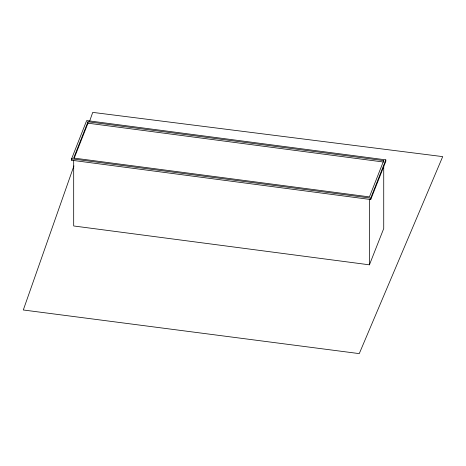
<?xml version="1.0" encoding="UTF-8"?>
<svg xmlns="http://www.w3.org/2000/svg" width="466" height="466" viewBox="0 0 466 466"><rect width="100%" height="100%" fill="white"/><g stroke="black" fill="none" stroke-linecap="round" stroke-linejoin="round"><path stroke-width="0.7" d="M73.925 165.896L23.3 309.983L359.263 353.618L442.7 156.623L92.728 112.382L89.594 121.3M71.595 158.807L86.67 120.56L385.819 159.861L385.819 161.288L370.738 199.535L71.595 160.234L71.595 158.807L370.738 198.114L385.819 159.861M71.595 160.234L72.125 158.889M87.987 121.766L73.686 158.05L369.427 196.902L383.728 160.619L87.987 121.766L87.987 123.187L74.211 158.131M73.686 160.193L73.686 225.969L369.427 264.828L383.728 228.544L383.728 166.385M87.987 123.187L383.005 161.952M383.728 160.619L383.728 162.046M370.738 198.114L370.738 199.535M369.427 199.052L369.427 264.828"/></g></svg>
